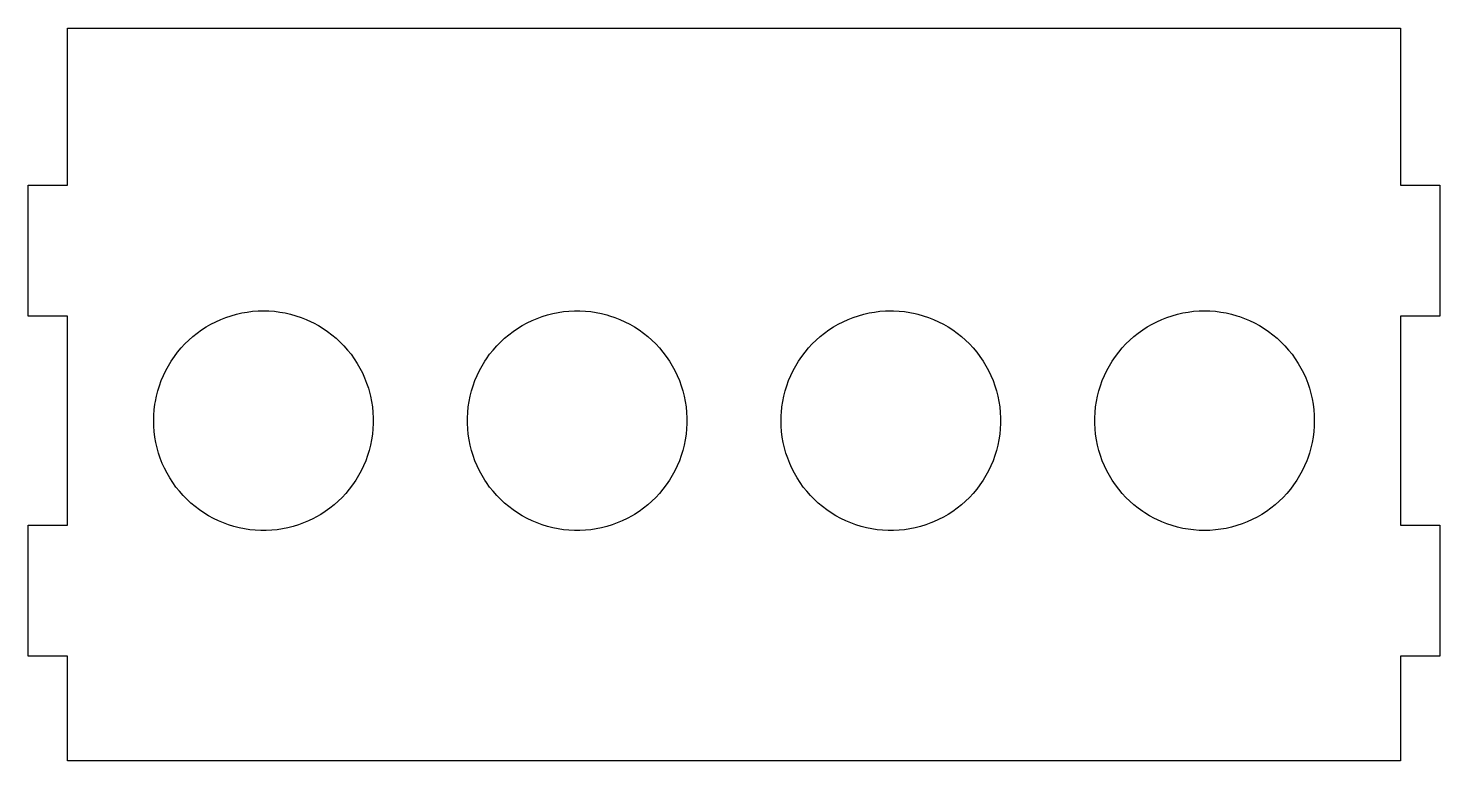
# Model space of a CAD drawing. Header units: millimetres. Extents: x 0 to 108, y 0 to 56.
import ezdxf

# ---------------------------------------------------------------- set-up
doc = ezdxf.new("R2010")
doc.units = ezdxf.units.MM
doc.layers.add('CUT', color=1, linetype='Continuous')

msp = doc.modelspace()

# ---------------------------------------------------------------- linework, layer by layer
at = {"layer": 'CUT'}
for points in [[(3, 0), (3, 8), (0, 8), (0, 18), (3, 18), (3, 34), (0, 34), (0, 44), (3, 44), (3, 56), (105, 56), (105, 44), (108, 44), (108, 34), (105, 34), (105, 18), (108, 18), (108, 8), (105, 8), (105, 0), (3, 0)], [(12.7627, 19.4326), (12.4418, 19.7018), (12.1348, 19.9867), (11.8424, 20.2865), (11.5652, 20.6006), (11.3041, 20.928), (11.0596, 21.2681), (10.8324, 21.6199), (10.6229, 21.9827), (10.4319, 22.3554), (10.2596, 22.7371), (10.1066, 23.127), (9.9732, 23.5241), (9.8598, 23.9272), (9.7666, 24.3356), (9.6938, 24.748), (9.6417, 25.1636), (9.6104, 25.5813), (9.6, 26), (9.6104, 26.4187), (9.6417, 26.8364), (9.6938, 27.252), (9.7276, 27.4586), (9.8106, 27.8692), (9.914, 28.2751), (10.0374, 28.6753), (10.1807, 29.0689), (10.3434, 29.4548), (10.5251, 29.8322), (10.7254, 30.2), (10.9438, 30.5574), (11.1797, 30.9034), (11.4326, 31.2373), (11.7018, 31.5582), (11.9867, 31.8652), (12.2865, 32.1576), (12.6006, 32.4348), (12.928, 32.6959), (13.2681, 32.9404), (13.6199, 33.1676), (13.9827, 33.3771), (14.3554, 33.5681), (14.7371, 33.7404), (15.127, 33.8934), (15.5241, 34.0268), (15.9272, 34.1402), (16.3356, 34.2334), (16.748, 34.3062), (17.1636, 34.3583), (17.5813, 34.3896), (18, 34.4), (18.4187, 34.3896), (18.8364, 34.3583), (19.252, 34.3062), (19.6644, 34.2334), (20.0728, 34.1402), (20.4759, 34.0268), (20.873, 33.8934), (21.2629, 33.7404), (21.6446, 33.5681), (21.8322, 33.4749), (22.2, 33.2746), (22.5574, 33.0562), (22.9034, 32.8203), (23.2373, 32.5674), (23.5582, 32.2982), (23.8652, 32.0133), (24.1576, 31.7135), (24.4348, 31.3994), (24.6959, 31.072), (24.9404, 30.7319), (25.1676, 30.3801), (25.3771, 30.0173), (25.5681, 29.6446), (25.7404, 29.2629), (25.8934, 28.873), (26.0268, 28.4759), (26.1402, 28.0728), (26.1894, 27.8692), (26.2724, 27.4586), (26.3348, 27.0445), (26.3765, 26.6277), (26.3974, 26.2094), (26.3974, 25.7906), (26.3765, 25.3723), (26.3348, 24.9555), (26.2724, 24.5414), (26.1894, 24.1308), (26.086, 23.7249), (25.9626, 23.3247), (25.8193, 22.9311), (25.6566, 22.5452), (25.4749, 22.1678), (25.2746, 21.8), (25.0562, 21.4426), (24.8203, 21.0966), (24.5674, 20.7627), (24.2982, 20.4418), (24.0133, 20.1348), (23.7135, 19.8424), (23.3994, 19.5652), (23.072, 19.3041), (22.7319, 19.0596), (22.3801, 18.8324), (22.0173, 18.6229), (21.8322, 18.5251), (21.4548, 18.3434), (21.0689, 18.1807), (20.6753, 18.0374), (20.2751, 17.914), (19.8692, 17.8106), (19.4586, 17.7276), (19.0445, 17.6652), (18.6277, 17.6235), (18.2094, 17.6026), (17.7906, 17.6026), (17.3723, 17.6235), (16.9555, 17.6652), (16.5414, 17.7276), (16.1308, 17.8106), (15.7249, 17.914), (15.3247, 18.0374), (14.9311, 18.1807), (14.5452, 18.3434), (14.1678, 18.5251), (13.8, 18.7254), (13.4426, 18.9438), (13.0966, 19.1797), (12.7627, 19.4326)], [(39.7249, 17.914), (39.3247, 18.0374), (38.9311, 18.1807), (38.5452, 18.3434), (38.1678, 18.5251), (37.8, 18.7254), (37.4426, 18.9438), (37.0966, 19.1797), (36.7627, 19.4326), (36.4418, 19.7018), (36.1348, 19.9867), (35.8424, 20.2865), (35.5652, 20.6006), (35.3041, 20.928), (35.0596, 21.2681), (34.9438, 21.4426), (34.7254, 21.8), (34.5251, 22.1678), (34.3434, 22.5452), (34.1807, 22.9311), (34.0374, 23.3247), (33.914, 23.7249), (33.8106, 24.1308), (33.7276, 24.5414), (33.6652, 24.9555), (33.6235, 25.3723), (33.6026, 25.7906), (33.6026, 26.2094), (33.6235, 26.6277), (33.6652, 27.0445), (33.7276, 27.4586), (33.8106, 27.8692), (33.914, 28.2751), (34.0374, 28.6753), (34.1807, 29.0689), (34.3434, 29.4548), (34.5251, 29.8322), (34.7254, 30.2), (34.9438, 30.5574), (35.0596, 30.7319), (35.3041, 31.072), (35.5652, 31.3994), (35.8424, 31.7135), (36.1348, 32.0133), (36.4418, 32.2982), (36.7627, 32.5674), (37.0966, 32.8203), (37.4426, 33.0562), (37.8, 33.2746), (38.1678, 33.4749), (38.5452, 33.6566), (38.9311, 33.8193), (39.3247, 33.9626), (39.7249, 34.086), (40.1308, 34.1894), (40.5414, 34.2724), (40.9555, 34.3348), (41.3723, 34.3765), (41.7906, 34.3974), (42.2094, 34.3974), (42.6277, 34.3765), (43.0445, 34.3348), (43.4586, 34.2724), (43.8692, 34.1894), (44.2751, 34.086), (44.4759, 34.0268), (44.873, 33.8934), (45.2629, 33.7404), (45.6446, 33.5681), (46.0173, 33.3771), (46.3801, 33.1676), (46.7319, 32.9404), (47.072, 32.6959), (47.3994, 32.4348), (47.7135, 32.1576), (48.0133, 31.8652), (48.2982, 31.5582), (48.5674, 31.2373), (48.8203, 30.9034), (49.0562, 30.5574), (49.2746, 30.2), (49.4749, 29.8322), (49.6566, 29.4548), (49.8193, 29.0689), (49.9626, 28.6753), (50.086, 28.2751), (50.1894, 27.8692), (50.2724, 27.4586), (50.3348, 27.0445), (50.3765, 26.6277), (50.3974, 26.2094), (50.3974, 25.7906), (50.3765, 25.3723), (50.3348, 24.9555), (50.2724, 24.5414), (50.1894, 24.1308), (50.086, 23.7249), (49.9626, 23.3247), (49.8193, 22.9311), (49.6566, 22.5452), (49.4749, 22.1678), (49.2746, 21.8), (49.0562, 21.4426), (48.8203, 21.0966), (48.5674, 20.7627), (48.2982, 20.4418), (48.0133, 20.1348), (47.7135, 19.8424), (47.3994, 19.5652), (47.072, 19.3041), (46.7319, 19.0596), (46.3801, 18.8324), (46.2, 18.7254), (45.8322, 18.5251), (45.4548, 18.3434), (45.0689, 18.1807), (44.6753, 18.0374), (44.2751, 17.914), (43.8692, 17.8106), (43.4586, 17.7276), (43.0445, 17.6652), (42.6277, 17.6235), (42.2094, 17.6026), (41.7906, 17.6026), (41.3723, 17.6235), (40.9555, 17.6652), (40.5414, 17.7276), (40.1308, 17.8106), (39.7249, 17.914)], [(64.5414, 17.7276), (64.1308, 17.8106), (63.7249, 17.914), (63.3247, 18.0374), (62.9311, 18.1807), (62.5452, 18.3434), (62.1678, 18.5251), (61.8, 18.7254), (61.4426, 18.9438), (61.0966, 19.1797), (60.7627, 19.4326), (60.4418, 19.7018), (60.1348, 19.9867), (59.8424, 20.2865), (59.5652, 20.6006), (59.3041, 20.928), (59.0596, 21.2681), (58.8324, 21.6199), (58.6229, 21.9827), (58.4319, 22.3554), (58.2596, 22.7371), (58.1066, 23.127), (57.9732, 23.5241), (57.8598, 23.9272), (57.7666, 24.3356), (57.6938, 24.748), (57.6417, 25.1636), (57.6104, 25.5813), (57.6, 26), (57.6104, 26.4187), (57.6235, 26.6277), (57.6652, 27.0445), (57.7276, 27.4586), (57.8106, 27.8692), (57.914, 28.2751), (58.0374, 28.6753), (58.1807, 29.0689), (58.3434, 29.4548), (58.5251, 29.8322), (58.7254, 30.2), (58.9438, 30.5574), (59.1797, 30.9034), (59.4326, 31.2373), (59.7018, 31.5582), (59.9867, 31.8652), (60.2865, 32.1576), (60.6006, 32.4348), (60.928, 32.6959), (61.2681, 32.9404), (61.6199, 33.1676), (61.9827, 33.3771), (62.3554, 33.5681), (62.7371, 33.7404), (63.127, 33.8934), (63.5241, 34.0268), (63.9272, 34.1402), (64.3356, 34.2334), (64.748, 34.3062), (65.1636, 34.3583), (65.5813, 34.3896), (65.7906, 34.3974), (66.2094, 34.3974), (66.6277, 34.3765), (67.0445, 34.3348), (67.4586, 34.2724), (67.8692, 34.1894), (68.0728, 34.1402), (68.4759, 34.0268), (68.873, 33.8934), (69.2629, 33.7404), (69.6446, 33.5681), (70.0173, 33.3771), (70.3801, 33.1676), (70.7319, 32.9404), (71.072, 32.6959), (71.3994, 32.4348), (71.7135, 32.1576), (72.0133, 31.8652), (72.2982, 31.5582), (72.5674, 31.2373), (72.8203, 30.9034), (73.0562, 30.5574), (73.2746, 30.2), (73.4749, 29.8322), (73.6566, 29.4548), (73.8193, 29.0689), (73.9626, 28.6753), (74.086, 28.2751), (74.1894, 27.8692), (74.2724, 27.4586), (74.3348, 27.0445), (74.3765, 26.6277), (74.3974, 26.2094), (74.3974, 25.7906), (74.3765, 25.3723), (74.3348, 24.9555), (74.2724, 24.5414), (74.1894, 24.1308), (74.086, 23.7249), (73.9626, 23.3247), (73.8193, 22.9311), (73.6566, 22.5452), (73.4749, 22.1678), (73.2746, 21.8), (73.0562, 21.4426), (72.8203, 21.0966), (72.5674, 20.7627), (72.2982, 20.4418), (72.0133, 20.1348), (71.7135, 19.8424), (71.3994, 19.5652), (71.072, 19.3041), (70.7319, 19.0596), (70.3801, 18.8324), (70.0173, 18.6229), (69.6446, 18.4319), (69.2629, 18.2596), (69.0689, 18.1807), (68.6753, 18.0374), (68.2751, 17.914), (67.8692, 17.8106), (67.4586, 17.7276), (67.0445, 17.6652), (66.6277, 17.6235), (66.2094, 17.6026), (65.7906, 17.6026), (65.3723, 17.6235), (64.9555, 17.6652), (64.5414, 17.7276)], [(85.8, 18.7254), (85.4426, 18.9438), (85.2681, 19.0596), (84.928, 19.3041), (84.6006, 19.5652), (84.2865, 19.8424), (83.9867, 20.1348), (83.7018, 20.4418), (83.4326, 20.7627), (83.1797, 21.0966), (82.9438, 21.4426), (82.7254, 21.8), (82.5251, 22.1678), (82.3434, 22.5452), (82.1807, 22.9311), (82.0374, 23.3247), (81.914, 23.7249), (81.8106, 24.1308), (81.7276, 24.5414), (81.6652, 24.9555), (81.6235, 25.3723), (81.6026, 25.7906), (81.6026, 26.2094), (81.6235, 26.6277), (81.6652, 27.0445), (81.7276, 27.4586), (81.8106, 27.8692), (81.914, 28.2751), (82.0374, 28.6753), (82.1807, 29.0689), (82.3434, 29.4548), (82.5251, 29.8322), (82.7254, 30.2), (82.9438, 30.5574), (83.1797, 30.9034), (83.4326, 31.2373), (83.7018, 31.5582), (83.9867, 31.8652), (84.2865, 32.1576), (84.6006, 32.4348), (84.928, 32.6959), (85.2681, 32.9404), (85.6199, 33.1676), (85.9827, 33.3771), (86.3554, 33.5681), (86.7371, 33.7404), (87.127, 33.8934), (87.5241, 34.0268), (87.9272, 34.1402), (88.3356, 34.2334), (88.748, 34.3062), (89.1636, 34.3583), (89.5813, 34.3896), (90, 34.4), (90.4187, 34.3896), (90.8364, 34.3583), (91.252, 34.3062), (91.6644, 34.2334), (92.0728, 34.1402), (92.4759, 34.0268), (92.6753, 33.9626), (93.0689, 33.8193), (93.4548, 33.6566), (93.8322, 33.4749), (94.2, 33.2746), (94.5574, 33.0562), (94.9034, 32.8203), (95.2373, 32.5674), (95.5582, 32.2982), (95.8652, 32.0133), (96.1576, 31.7135), (96.4348, 31.3994), (96.6959, 31.072), (96.9404, 30.7319), (97.1676, 30.3801), (97.3771, 30.0173), (97.5681, 29.6446), (97.7404, 29.2629), (97.8934, 28.873), (98.0268, 28.4759), (98.1402, 28.0728), (98.2334, 27.6644), (98.3062, 27.252), (98.3583, 26.8364), (98.3896, 26.4187), (98.4, 26), (98.3896, 25.5813), (98.3583, 25.1636), (98.3062, 24.748), (98.2334, 24.3356), (98.1402, 23.9272), (98.0268, 23.5241), (97.8934, 23.127), (97.8193, 22.9311), (97.6566, 22.5452), (97.4749, 22.1678), (97.2746, 21.8), (97.0562, 21.4426), (96.8203, 21.0966), (96.5674, 20.7627), (96.2982, 20.4418), (96.0133, 20.1348), (95.7135, 19.8424), (95.3994, 19.5652), (95.072, 19.3041), (94.7319, 19.0596), (94.3801, 18.8324), (94.0173, 18.6229), (93.6446, 18.4319), (93.2629, 18.2596), (92.873, 18.1066), (92.4759, 17.9732), (92.0728, 17.8598), (91.6644, 17.7666), (91.252, 17.6938), (90.8364, 17.6417), (90.4187, 17.6104), (90, 17.6), (89.5813, 17.6104), (89.1636, 17.6417), (88.748, 17.6938), (88.3356, 17.7666), (87.9272, 17.8598), (87.5241, 17.9732), (87.127, 18.1066), (86.7371, 18.2596), (86.3554, 18.4319), (86.1678, 18.5251), (85.8, 18.7254)]]:
    msp.add_lwpolyline(points, close=True, dxfattribs=at)

doc.saveas('drawing.dxf')
